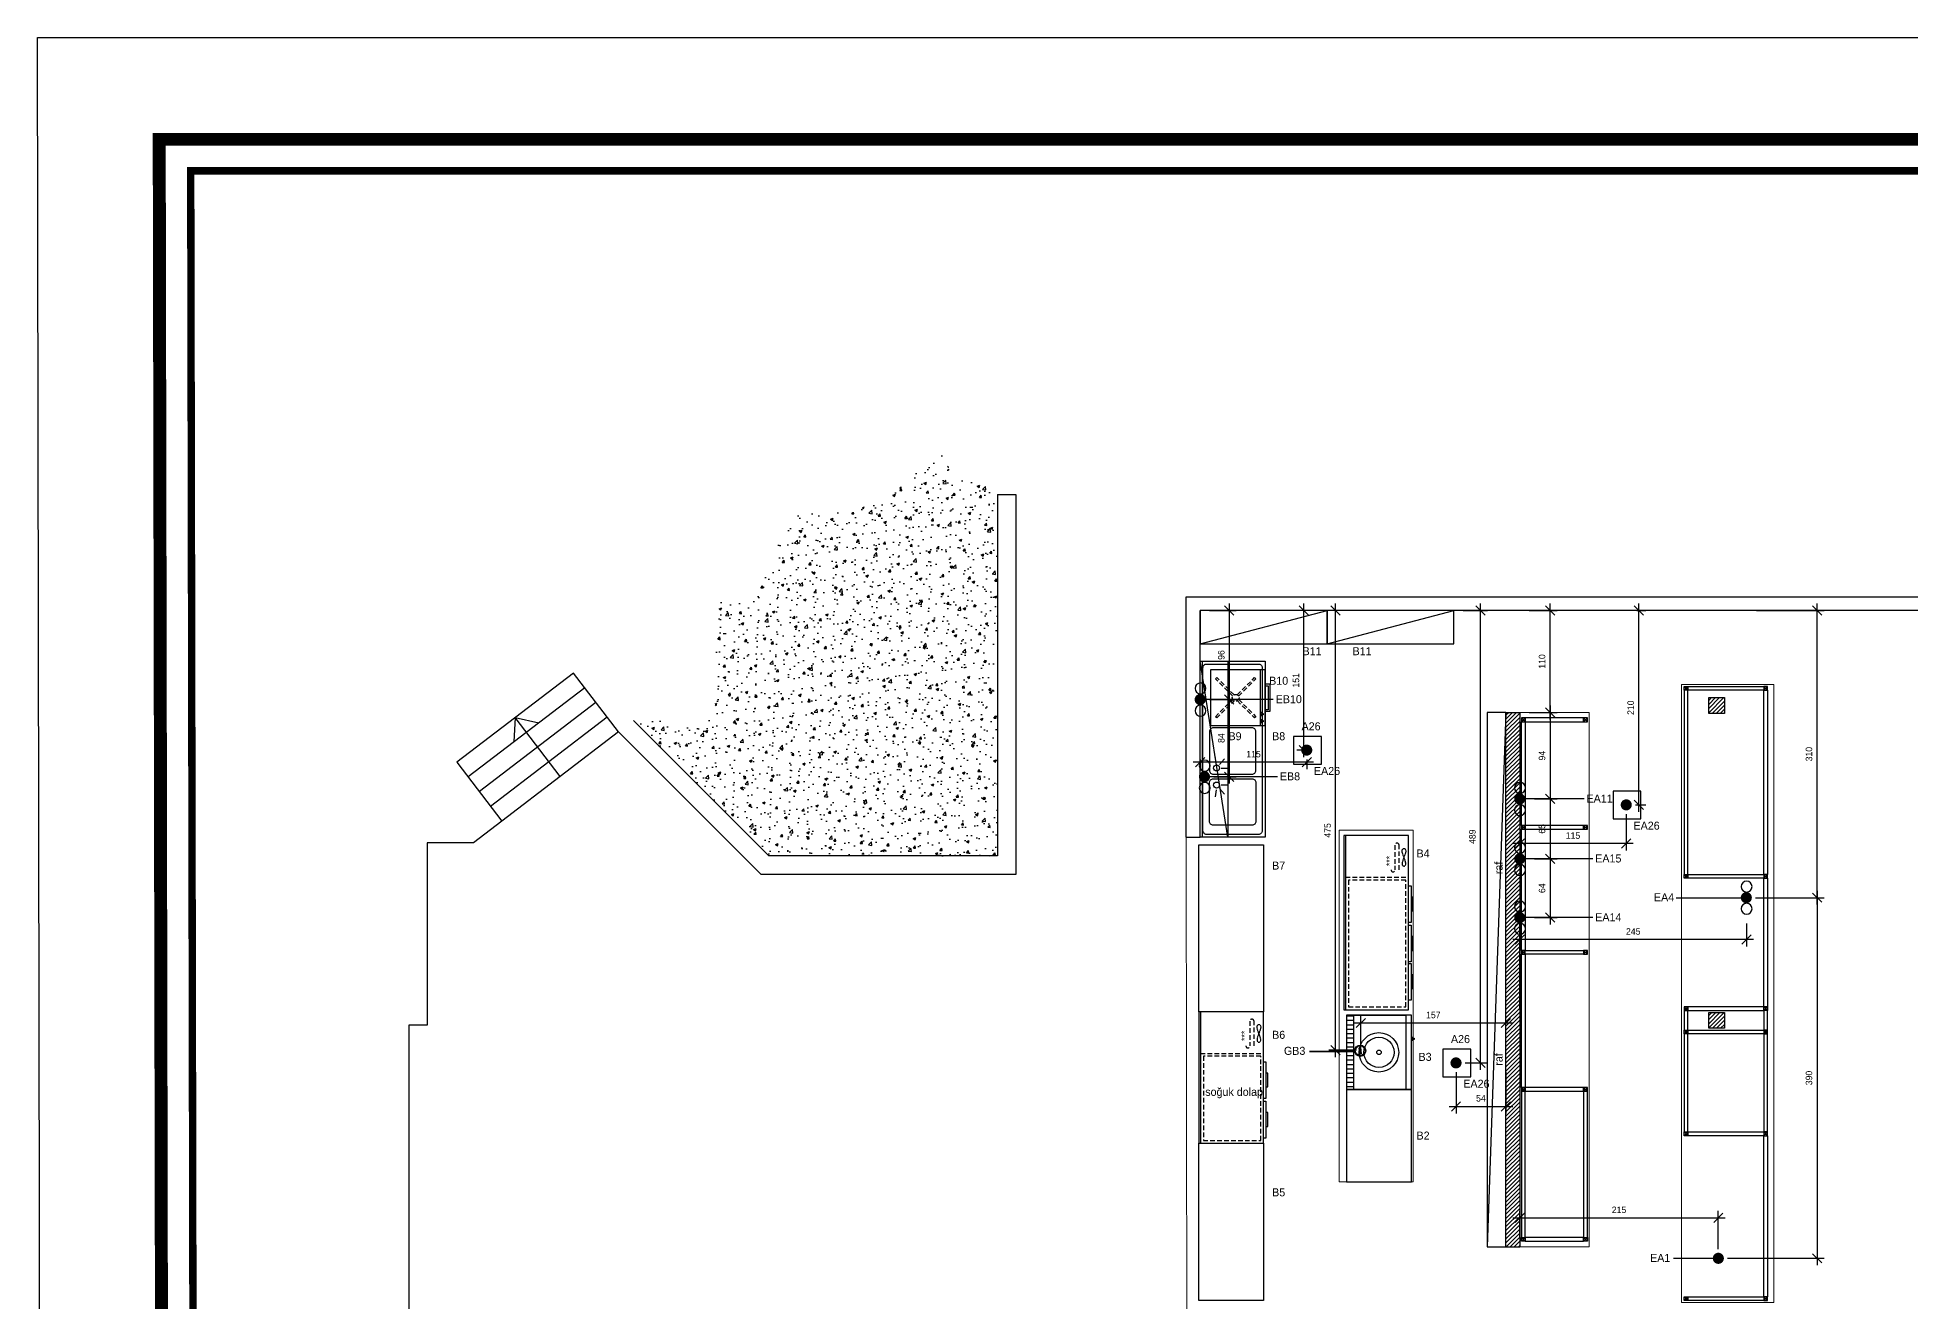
# Model space of a CAD drawing. Header units: centimetres. Extents: x 131563 to 145359, y 24878 to 28066.
# Drawn here: x 142189 to 144211, y 26701 to 28066 of the extents above; entities that cross this region are included whole.
import ezdxf
from ezdxf.enums import TextEntityAlignment as Align

# ---------------------------------------------------------------- set-up
doc = ezdxf.new("R2010")
doc.units = ezdxf.units.CM
doc.header["$LTSCALE"] = 10
doc.header["$MEASUREMENT"] = 0
doc.header["$PDMODE"] = 3
doc.header["$PDSIZE"] = 20
doc.linetypes.add('DASHDOT', pattern=[25.4, 12.7, -6.35, 0, -6.35])
doc.linetypes.add('DASHED', pattern=[0.75, 0.5, -0.25])
for name, color, linetype, lineweight in [('ARK_AHŞAP', 45, 'Continuous', 15), ('Auto-Antet', 7, 'Continuous', 18), ('ELK', 1, 'Continuous', 35), ('GAZ', 200, 'Continuous', 25), ('tefriş', 45, 'Continuous', 18)]:
    doc.layers.add(name, color=color, linetype=linetype, lineweight=lineweight)
for name, color, linetype in [('Kıtc-002 Çizgi', 7, 'Continuous'), ('Kıtc-040 Detay', 7, 'Continuous'), ('LP-DIMENSION_INT_100', 51, 'Continuous'), ('S2000-002 Çizgi', 7, 'Continuous'), ('S2000-008 Rakam', 1, 'Continuous'), ('S2000-019 Su Tes İşaretler', 5, 'Continuous'), ('S2000-024 Gaz Tes İşaretler', 3, 'Continuous'), ('SIH', 4, 'Continuous'), ('SU', 152, 'Continuous'), ('wall', 255, 'Continuous')]:
    doc.layers.add(name, color=color, linetype=linetype)
doc.styles.get("Standard").update_dxf_attribs({"font": 'arial.ttf'})
doc.styles.add('TAKSİM', font='GOTHIC.TTF', dxfattribs={"height": 7})
doc.dimstyles.new('AR_DIM_100', dxfattribs={"dimtxt": 7, "dimasz": 10, "dimexe": 7.5, "dimexo": 10, "dimgap": 5, "dimtad": 1, "dimtoh": 1, "dimdec": 0, "dimrnd": 0.5, "dimzin": 12, "dimdsep": 46, "dimtxsty": 'TAKSİM', "dimblk": 'OBLIQUE', "dimcen": 0.09, "dimdle": 7.5, "dimclrd": 256, "dimclre": 256, "dimclrt": 7, "dimadec": 0, "dimazin": 0, "dimtfac": 1, "dimtdec": 0, "dimtix": 1, "dimtofl": 0, "dimtmove": 0, "dimatfit": 3, "dimldrblk": 'DOT', "dimfxl": 100, "dimfxlon": 1, "dimtolj": 1, "dimtzin": 0, "dimlwd": -1, "dimlwe": -1, "dimarcsym": 0})
pattern_1 = [(45, (10625.8934, 0), (-2.20970869, 2.20970869), [])]

# ---------------------------------------------------------------- blocks, each defined once
blk = doc.blocks.new('A$C14D17327')
at = {"layer": 'Kıtc-002 Çizgi', "color": 1, "elevation": 0}
blk.add_lwpolyline([(0, 4), (4, 4), (4, 0), (0, 0)], close=True, dxfattribs=at)
for points in [[(0, 4), (4, 0)], [(0, 0), (4, 4)]]:
    blk.add_lwpolyline(points, dxfattribs=at)
blk = doc.blocks.new('A$C7E7D3E18')
at = {"layer": 'SIH', "linetype": 'Continuous', "const_width": 6}
blk.add_lwpolyline([(3, 6, 1), (9, 6, 1)], format="xyb", close=True, dxfattribs=at)
blk = doc.blocks.new('A$C6E87713E')
at = {"layer": 'S2000-019 Su Tes İşaretler'}
for centre in [(5.9, 6.3), (29.9, 6.3)]:
    blk.add_circle(centre, 5.89, dxfattribs=at)
blk.add_blockref('A$C7E7D3E18', (11.9, 0))
blk = doc.blocks.new('_Oblique')
at = {"color": 0, "linetype": 'ByBlock', "lineweight": -2}
blk.add_line((-0.5, -0.5), (0.5, 0.5), dxfattribs=at)
blk = doc.blocks.new('*D83')
at = {"transparency": 16777216}
for p, q in [((143904.5, 27227.4), (143904.5, 27188.1)), ((143789.5, 27215.9), (143789.5, 27188.1)), ((143912, 27195.6), (143782, 27195.6))]:
    blk.add_line(p, q, dxfattribs=at)
at = {"layer": 'Defpoints', "color": 0, "transparency": 16777216}
for p in [(143789.5, 27225.9), (143904.5, 27237.4, 0), (143789.5, 27195.6)]:
    blk.add_point(p, dxfattribs=at)
at = {"transparency": 16777216, "xscale": 10, "yscale": 10, "zscale": 10, "rotation": 180}
blk.add_blockref('_Oblique', (143789.5, 27195.6), dxfattribs=at)
at = {"transparency": 16777216, "xscale": 10, "yscale": 10, "zscale": 10}
blk.add_blockref('_Oblique', (143904.5, 27195.6), dxfattribs=at)
at = {"color": 7, "transparency": 16777216, "insert": (143847, 27204.2), "char_height": 7, "attachment_point": 5, "style": 'TAKSİM'}
blk.add_mtext('\\A1;115', dxfattribs=at)
blk = doc.blocks.new('_Dot')
at = {"color": 0, "linetype": 'ByBlock', "lineweight": -2}
blk.add_line((-0.5, 0), (-1, 0), dxfattribs=at)
at = {"color": 0, "linetype": 'ByBlock', "const_width": 0.5}
blk.add_lwpolyline([(-0.25, 0, 1), (0.25, 0, 1)], format="xyb", close=True, dxfattribs=at)
blk = doc.blocks.new('*D84')
at = {"transparency": 16777216}
for p, q in [((143916, 27447.2), (143925.5, 27447.2)), ((143918, 27229.9), (143918, 27454.7)), ((143914.5, 27237.4), (143925.5, 27237.4))]:
    blk.add_line(p, q, dxfattribs=at)
at = {"layer": 'Defpoints', "color": 0, "transparency": 16777216}
for p in [(143906, 27447.2), (143918, 27447.2), (143904.5, 27237.4, 0)]:
    blk.add_point(p, dxfattribs=at)
at = {"transparency": 16777216, "xscale": 10, "yscale": 10, "zscale": 10}
for p, rotation in [((143918, 27447.2), 90), ((143918, 27237.4), 270)]:
    blk.add_blockref('_Oblique', p, dxfattribs=dict(at, rotation=rotation))
at = {"color": 7, "transparency": 16777216, "insert": (143909.3, 27342.3), "char_height": 7, "attachment_point": 5, "rotation": 90, "style": 'TAKSİM'}
blk.add_mtext('\\A1;210', dxfattribs=at)
blk = doc.blocks.new('*D85')
at = {"transparency": 16777216}
for p, q in [((143799.5, 27447.2), (143829.8, 27447.2)), ((143822.3, 27329.7), (143822.3, 27454.7)), ((143799.5, 27337.2), (143829.8, 27337.2))]:
    blk.add_line(p, q, dxfattribs=at)
at = {"layer": 'Defpoints', "color": 0, "transparency": 16777216}
for p in [(143789.5, 27447.2), (143822.3, 27447.2), (143789.5, 27337.2)]:
    blk.add_point(p, dxfattribs=at)
at = {"transparency": 16777216, "xscale": 10, "yscale": 10, "zscale": 10}
for p, rotation in [((143822.3, 27447.2), 90), ((143822.3, 27337.2), 270)]:
    blk.add_blockref('_Oblique', p, dxfattribs=dict(at, rotation=rotation))
at = {"color": 7, "transparency": 16777216, "insert": (143813.6, 27392.2), "char_height": 7, "attachment_point": 5, "rotation": 90, "style": 'TAKSİM'}
blk.add_mtext('\\A1;110', dxfattribs=at)
blk = doc.blocks.new('*D86')
at = {"transparency": 16777216}
for p, q in [((143822.3, 27344.7), (143822.3, 27236.3)), ((143799.5, 27337.2), (143829.8, 27337.2)), ((143805.5, 27243.8), (143829.8, 27243.8))]:
    blk.add_line(p, q, dxfattribs=at)
at = {"layer": 'Defpoints', "color": 0, "transparency": 16777216}
for p in [(143789.5, 27337.2), (143795.5, 27243.8), (143822.3, 27243.8)]:
    blk.add_point(p, dxfattribs=at)
at = {"transparency": 16777216, "xscale": 10, "yscale": 10, "zscale": 10}
for p, rotation in [((143822.3, 27337.2), 90), ((143822.3, 27243.8), 270)]:
    blk.add_blockref('_Oblique', p, dxfattribs=dict(at, rotation=rotation))
at = {"color": 7, "transparency": 16777216, "insert": (143813.6, 27290.5), "char_height": 7, "attachment_point": 5, "rotation": 90, "style": 'TAKSİM'}
blk.add_mtext('\\A1;94', dxfattribs=at)
blk = doc.blocks.new('*D87')
at = {"transparency": 16777216}
for p, q in [((143805.5, 27243.8), (143829.8, 27243.8)), ((143822.3, 27251.3), (143822.3, 27171.7)), ((143805.5, 27179.2), (143829.8, 27179.2))]:
    blk.add_line(p, q, dxfattribs=at)
at = {"layer": 'Defpoints', "color": 0, "transparency": 16777216}
for p in [(143795.5, 27243.8), (143795.5, 27179.2), (143822.3, 27179.2)]:
    blk.add_point(p, dxfattribs=at)
at = {"transparency": 16777216, "xscale": 10, "yscale": 10, "zscale": 10}
for p, rotation in [((143822.3, 27243.8), 90), ((143822.3, 27179.2), 270)]:
    blk.add_blockref('_Oblique', p, dxfattribs=dict(at, rotation=rotation))
at = {"color": 7, "transparency": 16777216, "insert": (143813.6, 27211.5), "char_height": 7, "attachment_point": 5, "rotation": 90, "style": 'TAKSİM'}
blk.add_mtext('\\A1;65', dxfattribs=at)
blk = doc.blocks.new('*D88')
at = {"transparency": 16777216}
for p, q in [((143822.3, 27186.7), (143822.3, 27108.2)), ((143805.5, 27179.2), (143829.8, 27179.2)), ((143805.5, 27115.7), (143829.8, 27115.7))]:
    blk.add_line(p, q, dxfattribs=at)
at = {"layer": 'Defpoints', "color": 0, "transparency": 16777216}
for p in [(143795.5, 27179.2), (143795.5, 27115.7), (143822.3, 27115.7)]:
    blk.add_point(p, dxfattribs=at)
at = {"transparency": 16777216, "xscale": 10, "yscale": 10, "zscale": 10}
for p, rotation in [((143822.3, 27179.2), 90), ((143822.3, 27115.7), 270)]:
    blk.add_blockref('_Oblique', p, dxfattribs=dict(at, rotation=rotation))
at = {"color": 7, "transparency": 16777216, "insert": (143813.6, 27147.4), "char_height": 7, "attachment_point": 5, "rotation": 90, "style": 'TAKSİM'}
blk.add_mtext('\\A1;64', dxfattribs=at)
blk = doc.blocks.new('*D89')
at = {"transparency": 16777216}
for p, q in [((143789.5, 27090.2), (143789.5, 27099.5)), ((144034.4, 27109.3), (144034.4, 27084.5)), ((144041.9, 27092), (143782, 27092))]:
    blk.add_line(p, q, dxfattribs=at)
at = {"layer": 'Defpoints', "color": 0, "transparency": 16777216}
for p in [(144034.4, 27119.3), (143789.5, 27092), (143789.5, 27080.2)]:
    blk.add_point(p, dxfattribs=at)
at = {"transparency": 16777216, "xscale": 10, "yscale": 10, "zscale": 10, "rotation": 180}
blk.add_blockref('_Oblique', (143789.5, 27092), dxfattribs=at)
at = {"transparency": 16777216, "xscale": 10, "yscale": 10, "zscale": 10}
blk.add_blockref('_Oblique', (144034.4, 27092), dxfattribs=at)
at = {"color": 7, "transparency": 16777216, "insert": (143912, 27100.7), "char_height": 7, "attachment_point": 5, "style": 'TAKSİM'}
blk.add_mtext('\\A1;245', dxfattribs=at)
blk = doc.blocks.new('*D90')
at = {"transparency": 16777216}
for p, q in [((143789.5, 26770.2), (143789.5, 26799)), ((144003.9, 26757.8), (144003.9, 26799)), ((143782, 26791.5), (144011.4, 26791.5))]:
    blk.add_line(p, q, dxfattribs=at)
at = {"layer": 'Defpoints', "color": 0, "transparency": 16777216}
for p in [(144003.9, 26791.5), (143789.5, 26760.2), (144003.9, 26747.8)]:
    blk.add_point(p, dxfattribs=at)
at = {"transparency": 16777216, "xscale": 10, "yscale": 10, "zscale": 10, "rotation": 180}
blk.add_blockref('_Oblique', (143789.5, 26791.5), dxfattribs=at)
at = {"transparency": 16777216, "xscale": 10, "yscale": 10, "zscale": 10}
blk.add_blockref('_Oblique', (144003.9, 26791.5), dxfattribs=at)
at = {"color": 7, "transparency": 16777216, "insert": (143896.7, 26800.1), "char_height": 7, "attachment_point": 5, "style": 'TAKSİM'}
blk.add_mtext('\\A1;215', dxfattribs=at)
blk = doc.blocks.new('*D91')
at = {"transparency": 16777216}
for p, q in [((144045.1, 27447.2), (144118, 27447.2)), ((144110.5, 27129.7), (144110.5, 27454.7)), ((144044.1, 27137.2), (144118, 27137.2))]:
    blk.add_line(p, q, dxfattribs=at)
at = {"layer": 'Defpoints', "color": 0, "transparency": 16777216}
for p in [(144035.1, 27447.2), (144110.5, 27447.2), (144034.1, 27137.2)]:
    blk.add_point(p, dxfattribs=at)
at = {"transparency": 16777216, "xscale": 10, "yscale": 10, "zscale": 10}
for p, rotation in [((144110.5, 27447.2), 90), ((144110.5, 27137.2), 270)]:
    blk.add_blockref('_Oblique', p, dxfattribs=dict(at, rotation=rotation))
at = {"color": 7, "transparency": 16777216, "insert": (144101.8, 27292.2), "char_height": 7, "attachment_point": 5, "rotation": 90, "style": 'TAKSİM'}
blk.add_mtext('\\A1;310', dxfattribs=at)
blk = doc.blocks.new('*D92')
at = {"transparency": 16777216}
for p, q in [((144110.5, 27144.7), (144110.5, 26740.3)), ((144044.1, 27137.2), (144118, 27137.2)), ((144013.9, 26747.8), (144118, 26747.8))]:
    blk.add_line(p, q, dxfattribs=at)
at = {"layer": 'Defpoints', "color": 0, "transparency": 16777216}
for p in [(144034.1, 27137.2), (144003.9, 26747.8), (144110.5, 26747.8)]:
    blk.add_point(p, dxfattribs=at)
at = {"transparency": 16777216, "xscale": 10, "yscale": 10, "zscale": 10}
for p, rotation in [((144110.5, 27137.2), 90), ((144110.5, 26747.8), 270)]:
    blk.add_blockref('_Oblique', p, dxfattribs=dict(at, rotation=rotation))
at = {"color": 7, "transparency": 16777216, "insert": (144101.8, 26942.5), "char_height": 7, "attachment_point": 5, "rotation": 90, "style": 'TAKSİM'}
blk.add_mtext('\\A1;390', dxfattribs=at)
blk = doc.blocks.new('A$C6F7D0602')
at = {"layer": 'S2000-002 Çizgi'}
h = blk.add_hatch(dxfattribs=at)
h.set_pattern_fill('ANSI31', color=256, scale=1.5, angle=45, style=0)
h.set_pattern_definition([(90, (-2608.432, -5750.0927), (-4.7625, 9e-16), [])])
h.paths.add_polyline_path([(80, 64.9), (80, 72.9), (0, 72.9), (0, 64.9)])
for points in [[(0, 2.9), (80, 2.9), (80, 72.9), (0, 72.9)], [(0, 64.9), (80, 64.9), (80, 8.9), (0, 8.9)], [(52.9, 2.9), (56.5, 2.9), (56.5, 1.5), (52.9, 1.5)], [(53.8, 1.5), (55.3, 1.5), (55.3, 0), (53.8, 0)]]:
    blk.add_lwpolyline(points, close=True, dxfattribs=at)
for radius in [21.3, 16.3, 2.45]:
    blk.add_circle((40, 37.9), radius, dxfattribs=at)
blk = doc.blocks.new('A$C521B02A0')
at = {"layer": 'S2000-002 Çizgi'}
blk.add_line((6.6, 10), (10.6, 10), dxfattribs=at)
for points in [[(0, 64), (0, 10), (60, 10), (60, 64)], [(0, 64), (0, 5), (60, 5), (60, 64)], [(3, 10), (6.6, 10), (6.6, 8.5), (3, 8.5)], [(4, 8.5), (5.4, 8.5), (5.4, 7.1), (4, 7.1)], [(10.6, 10), (14.3, 10), (14.3, 8.5), (10.6, 8.5)], [(11.6, 8.5), (13.1, 8.5), (13.1, 7.1), (11.6, 7.1)], [(45, 0), (15, 0), (15, 5), (45, 5)], [(43, 2), (17, 2), (17, 5), (43, 5)]]:
    blk.add_lwpolyline(points, close=True, dxfattribs=at)
at = {"layer": 'S2000-002 Çizgi', "linetype": 'DASHED'}
for points in [[(8.1, 57.4), (9.5, 58.8)], [(8.1, 57.4), (26.8, 38.7)], [(9.5, 58.8), (28.2, 40.1)], [(31.9, 40.2), (50.5, 58.8)], [(33.3, 38.8), (51.9, 57.4)], [(50.5, 58.8), (51.9, 57.4)], [(26.7, 35.1), (8.1, 16.4)], [(28.1, 33.6), (9.5, 15)], [(31.8, 33.7), (50.5, 15)], [(33.2, 35.2), (51.9, 16.4)], [(9.5, 15), (8.1, 16.4)], [(50.5, 15), (51.9, 16.4)]]:
    blk.add_lwpolyline(points, dxfattribs=at)
blk.add_circle((30, 36.9), 3.63, dxfattribs=at)
blk = doc.blocks.new('A$C4E492C1D')
at = {"layer": 'S2000-002 Çizgi'}
blk.add_line((142, 72.6), (0, 72.6), dxfattribs=at)
for points in [[(142, 4.6), (142, 74.6), (0, 74.6), (0, 4.6)], [(45.2, 2), (5.6, 2), (5.6, 4.6), (45.2, 4.6)], [(33.1, 2), (18.1, 2), (18.1, 0), (33.1, 0)], [(87.8, 2), (48.2, 2), (48.2, 4.6), (87.8, 4.6)], [(75.7, 2), (60.8, 2), (60.8, 0), (75.7, 0)]]:
    blk.add_lwpolyline(points, close=True, dxfattribs=at)
at = {"layer": 'S2000-002 Çizgi', "linetype": 'DASHED'}
blk.add_lwpolyline([(94, 69.6), (3, 69.6), (3, 7.6), (94, 7.6)], close=True, dxfattribs=at)
blk.add_lwpolyline([(97, 72.6), (97, 4.6)], dxfattribs=at)
for points in [[(131.7, 19.3), (105, 19.3, -1), (105, 23.6)], [(105, 14.9), (131.7, 14.9, 1), (131.7, 19.3)]]:
    blk.add_lwpolyline(points, format="xyb", dxfattribs=at)
at = {"layer": 'S2000-002 Çizgi', "linetype": 'DASHED', "ltscale": 0.1}
blk.add_lwpolyline([(125.6, 7.6), (124.1, 7.8), (122.4, 8.2), (120.5, 8.9), (118.6, 9.6), (116.6, 10.4), (114.8, 11), (113.1, 11.5), (111.6, 11.6), (110.5, 11.5), (109.7, 11), (109.2, 10.4), (109, 9.6), (109.2, 8.9), (109.7, 8.2), (110.5, 7.8), (111.6, 7.6), (113.1, 7.8), (114.8, 8.2), (116.6, 8.9), (118.6, 9.6), (120.5, 10.4), (122.4, 11), (124.1, 11.5), (125.6, 11.6), (126.7, 11.5), (127.5, 11), (128, 10.4), (128.2, 9.6), (128, 8.9), (127.5, 8.2), (126.7, 7.8)], close=True, dxfattribs=at)
at = {"layer": 'S2000-002 Çizgi'}
blk.add_text('***', height=6.76, dxfattribs=at).set_placement((110.4, 21.9))
blk = doc.blocks.new('A$C153D690E')
at = {"layer": 'S2000-002 Çizgi'}
blk.add_line((188, 72.6), (0, 72.6), dxfattribs=at)
for points in [[(188, 4.6), (188, 74.6), (0, 74.6), (0, 4.6)], [(49.9, 2), (10.3, 2), (10.3, 4.6), (49.9, 4.6)], [(37.8, 2), (22.9, 2), (22.9, 0), (37.8, 0)], [(91.2, 2), (51.6, 2), (51.6, 4.6), (91.2, 4.6)], [(79.1, 2), (64.1, 2), (64.1, 0), (79.1, 0)], [(133.8, 2), (94.2, 2), (94.2, 4.6), (133.8, 4.6)], [(121.7, 2), (106.8, 2), (106.8, 0), (121.7, 0)]]:
    blk.add_lwpolyline(points, close=True, dxfattribs=at)
at = {"layer": 'S2000-002 Çizgi', "linetype": 'DASHED'}
blk.add_lwpolyline([(140, 69.6), (3, 69.6), (3, 7.6), (140, 7.6)], close=True, dxfattribs=at)
blk.add_lwpolyline([(143, 72.6), (143, 4.6)], dxfattribs=at)
for points in [[(177.7, 19.3), (151, 19.3, -1), (151, 23.6)], [(151, 14.9), (177.7, 14.9, 1), (177.7, 19.3)]]:
    blk.add_lwpolyline(points, format="xyb", dxfattribs=at)
at = {"layer": 'S2000-002 Çizgi', "linetype": 'DASHED', "ltscale": 0.1}
blk.add_lwpolyline([(171.6, 7.6), (170.1, 7.8), (168.4, 8.2), (166.5, 8.9), (164.6, 9.6), (162.6, 10.4), (160.8, 11), (159.1, 11.5), (157.6, 11.6), (156.5, 11.5), (155.7, 11), (155.2, 10.4), (155, 9.6), (155.2, 8.9), (155.7, 8.2), (156.5, 7.8), (157.6, 7.6), (159.1, 7.8), (160.8, 8.2), (162.6, 8.9), (164.6, 9.6), (166.5, 10.4), (168.4, 11), (170.1, 11.5), (171.6, 11.6), (172.7, 11.5), (173.5, 11), (174, 10.4), (174.2, 9.6), (174, 8.9), (173.5, 8.2), (172.7, 7.8)], close=True, dxfattribs=at)
at = {"layer": 'S2000-002 Çizgi'}
blk.add_text('***', height=6.76, dxfattribs=at).set_placement((155.1, 21.9))
blk = doc.blocks.new('A$C239908C3')
at = {"layer": 'S2000-002 Çizgi'}
for p, q in [((51.3, 52.8), (43.5, 53.9)), ((52.6, 49), (46.5, 43.9)), ((56.5, 47.3), (56.5, 39.4)), ((74.5, 47.3), (74.5, 39.4)), ((78.4, 49), (84.5, 43.9)), ((79.7, 52.8), (87.5, 53.9))]:
    blk.add_line(p, q, dxfattribs=at)
for points in [[(190, 68), (0, 68), (0, 70), (190, 70)], [(190, 0), (0, 0), (0, 70), (190, 70)]]:
    blk.add_lwpolyline(points, close=True, dxfattribs=at)
for points in [[(183, 3), (7, 3, -0.414214), (3, 7), (3, 63, -0.414214), (7, 67), (183, 67, -0.414214), (187, 63), (187, 7, -0.414214)], [(59, 10), (17, 10, -0.414214), (13, 14), (13, 56, -0.414214), (17, 60), (59, 60, -0.414214), (63, 56), (63, 14, -0.414214)], [(72, 10), (114, 10, 0.414214), (118, 14), (118, 56, 0.414214), (114, 60), (72, 60, 0.414214), (68, 56), (68, 14, 0.414214)]]:
    blk.add_lwpolyline(points, format="xyb", close=True, dxfattribs=at)
for centre in [(56.3, 52.3), (74.7, 52.3)]:
    blk.add_circle(centre, 3.19, dxfattribs=at)
blk = doc.blocks.new('A$C45BD7F52')
at = {"layer": 'S2000-024 Gaz Tes İşaretler'}
h = blk.add_hatch(color=256, dxfattribs=at)
h.paths.add_polyline_path([(8, 4, 1), (0, 4, 1)])
h.paths.add_polyline_path([(7.5, 4, 1), (0.5, 4, 1)], flags=16)
for radius in [4, 3.5]:
    blk.add_circle((4, 4), radius, dxfattribs=at)
blk = doc.blocks.new('A$C73223F6F')
at = {"layer": 'GAZ'}
blk.add_hatch(color=256, dxfattribs=at).paths.add_polyline_path([(2.6, 6.8), (2.6, 5.4), (9.4, 5.2), (9.4, 6.6)])
blk.add_lwpolyline([(2.6, 6.8), (9.4, 6.6), (9.4, 5.2), (2.6, 5.4)], close=True, dxfattribs=at)
at = {"layer": 'GAZ', "xscale": 1.499999999995655, "yscale": 1.499999999995655, "zscale": 1.499999999995655, "rotation": 358.3670394844737}
blk.add_blockref('A$C45BD7F52', (-0.2, 0.2), dxfattribs=at)
blk = doc.blocks.new('*D127')
at = {"transparency": 16777216}
for p, q in [((143610.4, 27001.9), (143782, 27001.9)), ((143617.9, 26975.9), (143617.9, 27009.4)), ((143774.5, 26975.9), (143774.5, 27009.4))]:
    blk.add_line(p, q, dxfattribs=at)
at = {"layer": 'Defpoints', "color": 0, "transparency": 16777216}
for p in [(143774.5, 27001.9), (143617.9, 26965.9), (143774.5, 26965.9)]:
    blk.add_point(p, dxfattribs=at)
at = {"transparency": 16777216, "xscale": 10, "yscale": 10, "zscale": 10, "rotation": 180}
blk.add_blockref('_Oblique', (143617.9, 27001.9), dxfattribs=at)
at = {"transparency": 16777216, "xscale": 10, "yscale": 10, "zscale": 10}
blk.add_blockref('_Oblique', (143774.5, 27001.9), dxfattribs=at)
at = {"color": 7, "transparency": 16777216, "insert": (143696.2, 27010.5), "char_height": 7, "attachment_point": 5, "style": 'TAKSİM'}
blk.add_mtext('\\A1;157', dxfattribs=at)
blk = doc.blocks.new('*D128')
at = {"transparency": 16777216}
for p, q in [((143613.1, 27447.2), (143583.2, 27447.2)), ((143590.7, 26965), (143590.7, 27454.7)), ((143613.1, 26972.5), (143583.2, 26972.5))]:
    blk.add_line(p, q, dxfattribs=at)
at = {"layer": 'Defpoints', "color": 0, "transparency": 16777216}
for p in [(143590.7, 27447.2), (143623.1, 27447.2), (143623.1, 26972.5)]:
    blk.add_point(p, dxfattribs=at)
at = {"transparency": 16777216, "xscale": 10, "yscale": 10, "zscale": 10}
for p, rotation in [((143590.7, 27447.2), 90), ((143590.7, 26972.5), 270)]:
    blk.add_blockref('_Oblique', p, dxfattribs=dict(at, rotation=rotation))
at = {"color": 7, "transparency": 16777216, "insert": (143582, 27209.8), "char_height": 7, "attachment_point": 5, "rotation": 90, "style": 'TAKSİM'}
blk.add_mtext('\\A1;475', dxfattribs=at)
blk = doc.blocks.new('*D129')
at = {"transparency": 16777216}
for p, q in [((143454.5, 27447.2), (143483.4, 27447.2)), ((143475.9, 27454.7), (143475.9, 27343.7)), ((143454.5, 27351.2), (143483.4, 27351.2))]:
    blk.add_line(p, q, dxfattribs=at)
at = {"layer": 'Defpoints', "color": 0, "transparency": 16777216}
for p in [(143444.5, 27447.2), (143444.5, 27351.2), (143475.9, 27351.2)]:
    blk.add_point(p, dxfattribs=at)
at = {"transparency": 16777216, "xscale": 10, "yscale": 10, "zscale": 10}
for p, rotation in [((143475.9, 27447.2), 90), ((143475.9, 27351.2), 270)]:
    blk.add_blockref('_Oblique', p, dxfattribs=dict(at, rotation=rotation))
at = {"color": 7, "transparency": 16777216, "insert": (143467.3, 27399.2), "char_height": 7, "attachment_point": 5, "rotation": 90, "style": 'TAKSİM'}
blk.add_mtext('\\A1;96', dxfattribs=at)
blk = doc.blocks.new('*D130')
at = {"transparency": 16777216}
for p, q in [((143454.5, 27351.2), (143483.4, 27351.2)), ((143475.9, 27358.7), (143475.9, 27260.3)), ((143459.1, 27267.8), (143483.4, 27267.8))]:
    blk.add_line(p, q, dxfattribs=at)
at = {"layer": 'Defpoints', "color": 0, "transparency": 16777216}
for p in [(143444.5, 27351.2), (143449.1, 27267.8), (143475.9, 27267.8)]:
    blk.add_point(p, dxfattribs=at)
at = {"transparency": 16777216, "xscale": 10, "yscale": 10, "zscale": 10}
for p, rotation in [((143475.9, 27351.2), 90), ((143475.9, 27267.8), 270)]:
    blk.add_blockref('_Oblique', p, dxfattribs=dict(at, rotation=rotation))
at = {"color": 7, "transparency": 16777216, "insert": (143467.3, 27309.5), "char_height": 7, "attachment_point": 5, "rotation": 90, "style": 'TAKSİM'}
blk.add_mtext('\\A1;84', dxfattribs=at)
blk = doc.blocks.new('*D131')
at = {"transparency": 16777216}
for p, q in [((143556.5, 27447.2), (143549, 27447.2)), ((143556.5, 27289), (143556.5, 27454.7)), ((143556.5, 27296.5), (143549, 27296.5))]:
    blk.add_line(p, q, dxfattribs=at)
at = {"layer": 'Defpoints', "color": 0, "transparency": 16777216}
for p in [(143556.5, 27447.2), (143559.5, 27447.2), (143559.5, 27296.5)]:
    blk.add_point(p, dxfattribs=at)
at = {"transparency": 16777216, "xscale": 10, "yscale": 10, "zscale": 10}
for p, rotation in [((143556.5, 27447.2), 90), ((143556.5, 27296.5), 270)]:
    blk.add_blockref('_Oblique', p, dxfattribs=dict(at, rotation=rotation))
at = {"color": 7, "transparency": 16777216, "insert": (143547.9, 27371.8), "char_height": 7, "attachment_point": 5, "rotation": 90, "style": 'TAKSİM'}
blk.add_mtext('\\A1;151', dxfattribs=at)
blk = doc.blocks.new('*D132')
at = {"transparency": 16777216}
for p, q in [((143567, 27283.5), (143437, 27283.5)), ((143444.5, 27286.5), (143444.5, 27276)), ((143559.5, 27286.5), (143559.5, 27276))]:
    blk.add_line(p, q, dxfattribs=at)
at = {"layer": 'Defpoints', "color": 0, "transparency": 16777216}
for p in [(143444.5, 27296.5), (143444.5, 27283.5), (143559.5, 27296.5)]:
    blk.add_point(p, dxfattribs=at)
at = {"transparency": 16777216, "xscale": 10, "yscale": 10, "zscale": 10, "rotation": 180}
blk.add_blockref('_Oblique', (143444.5, 27283.5), dxfattribs=at)
at = {"transparency": 16777216, "xscale": 10, "yscale": 10, "zscale": 10}
blk.add_blockref('_Oblique', (143559.5, 27283.5), dxfattribs=at)
at = {"color": 7, "transparency": 16777216, "insert": (143502, 27292.1), "char_height": 7, "attachment_point": 5, "style": 'TAKSİM'}
blk.add_mtext('\\A1;115', dxfattribs=at)
blk = doc.blocks.new('*D133')
at = {"transparency": 16777216}
for p, q in [((143720.7, 26948.8), (143720.7, 26904.3)), ((143774.5, 26948.8), (143774.5, 26904.3)), ((143713.2, 26911.8), (143782, 26911.8))]:
    blk.add_line(p, q, dxfattribs=at)
at = {"layer": 'Defpoints', "color": 0, "transparency": 16777216}
for p in [(143720.7, 26958.8), (143774.5, 26958.8), (143774.5, 26911.8)]:
    blk.add_point(p, dxfattribs=at)
at = {"transparency": 16777216, "xscale": 10, "yscale": 10, "zscale": 10, "rotation": 180}
blk.add_blockref('_Oblique', (143720.7, 26911.8), dxfattribs=at)
at = {"transparency": 16777216, "xscale": 10, "yscale": 10, "zscale": 10}
blk.add_blockref('_Oblique', (143774.5, 26911.8), dxfattribs=at)
at = {"color": 7, "transparency": 16777216, "insert": (143747.6, 26920.5), "char_height": 7, "attachment_point": 5, "style": 'TAKSİM'}
blk.add_mtext('\\A1;54', dxfattribs=at)
blk = doc.blocks.new('*D134')
at = {"transparency": 16777216}
for p, q in [((143728.5, 27447.2), (143754.6, 27447.2)), ((143747.1, 26951.3), (143747.1, 27454.7)), ((143730.7, 26958.8), (143754.6, 26958.8))]:
    blk.add_line(p, q, dxfattribs=at)
at = {"layer": 'Defpoints', "color": 0, "transparency": 16777216}
for p in [(143718.5, 27447.2), (143747.1, 27447.2), (143720.7, 26958.8)]:
    blk.add_point(p, dxfattribs=at)
at = {"transparency": 16777216, "xscale": 10, "yscale": 10, "zscale": 10}
for p, rotation in [((143747.1, 27447.2), 90), ((143747.1, 26958.8), 270)]:
    blk.add_blockref('_Oblique', p, dxfattribs=dict(at, rotation=rotation))
at = {"color": 7, "transparency": 16777216, "insert": (143738.4, 27203), "char_height": 7, "attachment_point": 5, "rotation": 90, "style": 'TAKSİM'}
blk.add_mtext('\\A1;489', dxfattribs=at)

msp = doc.modelspace()

# ---------------------------------------------------------------- hatches: boundary and pattern name
at = {"layer": 'LP-DIMENSION_INT_100'}
h = msp.add_hatch(dxfattribs=at)
h.set_pattern_fill('AR-CONC', color=3, scale=4)
h.set_pattern_definition([(50, (14747.94, -0.438), (28.6904073, -2.5100854), [3, -33]), (355, (14747.94, -0.438), (-5.5500533, 30.0876853), [2.4, -26.4]), (100.451444, (14750.332, -0.647), (23.140354, 27.5775996), [2.549608, -28.0456845]), (46.1842, (14747.94, 7.562), (42.689653, -6.620771), [4.5, -49.5]), (96.635635, (14751.5, 7.01), (37.386478, 38.964744), [3.824414, -42.06855]), (351.184164, (14747.94, 7.56), (37.386478, 38.964744), [3.6, -39.6]), (21, (14751.94, 5.562), (23.876282, -16.1047556), [3, -33]), (326, (14751.94, 5.562), (9.732613, 29.006002), [2.4, -26.4]), (71.451445, (14753.93, 4.22), (33.608895, 12.901246), [2.5496076, -28.0456845]), (37.5, (14747.941, -0.438), (0.4863942, 13.31575415), [0, -26.08, 0, -26.8, 0, -26.5]), (7.5, (14747.941, -0.438), (10.5227815, 15.7764685), [0, -15.28, 0, -25.48, 0, -10.1]), (327.5, (14739.021, -0.438), (21.35289745, -0.9021949), [0, -10, 0, -31.2, 0, -41.4]), (317.5, (14735.021, -0.438), (23.3274468, 4.0041993), [0, -13, 0, -20.72, 0, -29.4])])
h.paths.add_polyline_path([(143225.5, 27572.5), (143225.5, 27182.2), (142978.8, 27182.2), (142832.5, 27328.5), (142920.8, 27328.5), (142920.8, 27458.7), (142964.3, 27458.7), (143004.2, 27553.2), (143070.1, 27553.2), (143109.8, 27574.6), (143172.9, 27623.5), (143172.9, 27590.6), (143207.4, 27590.6)])
h = msp.add_hatch(dxfattribs=at)
h.set_pattern_fill('ANSI31', color=252, scale=25)
h.set_pattern_definition(pattern_1)
h.paths.add_polyline_path([(144010.5, 26690.2), (143990.5, 26690.2), (143990.5, 26673.2), (144010.5, 26673.2)])
h.paths.add_polyline_path([(144010.5, 27013.2), (143993.5, 27013.2), (143993.5, 26996.2), (144010.5, 26996.2)])
h.paths.add_polyline_path([(144010.5, 27353.2), (143993.5, 27353.2), (143993.5, 27336.2), (144010.5, 27336.2)])
h = msp.add_hatch(dxfattribs=at)
h.set_pattern_fill('ANSI31', color=252, scale=25)
h.set_pattern_definition(pattern_1)
h.paths.add_polyline_path([(143789.5, 27337.2), (143774.5, 27337.2), (143774.5, 26760.2), (143789.5, 26760.2)])

# ---------------------------------------------------------------- linework, layer by layer
for p, q in [((143429.5, 27202.5), (143429.5, 27462.2)), ((143444.5, 27202.5), (143444.5, 27447.2)), ((143474.5, 27202.5), (143444.5, 27392.5)), ((143774.5, 27337.2), (143754.5, 26760.2)), ((143429.5, 27202.5), (143444.5, 27202.5))]:
    msp.add_line(p, q)
for points in [[(142189.1, 28066), (145353.5, 28066), (145359, 24878.1), (142194.7, 24878.1)], [(143444.5, 27392.5), (143474.5, 27392.5), (143474.5, 27202.5), (143444.5, 27202.5)], [(143774.5, 27337.2), (143754.5, 27337.2), (143754.5, 26760.2), (143774.5, 26760.2)], [(143575.4, 27281.3), (143575.4, 27311.3), (143545.4, 27311.3), (143545.4, 27281.3)], [(143442.9, 27194.1), (143512.9, 27194.1), (143512.9, 27014.1), (143442.9, 27014.1)], [(143736.6, 26943.6), (143736.6, 26973.6), (143706.6, 26973.6), (143706.6, 26943.6)], [(143602.5, 26830.2), (143672.5, 26830.2), (143672.5, 26930.2), (143602.5, 26930.2)], [(143442.9, 26872.1), (143512.9, 26872.1), (143512.9, 26702.1), (143442.9, 26702.1)]]:
    msp.add_lwpolyline(points, close=True)
at = {"elevation": 0}
msp.add_lwpolyline([(143920.4, 27222.2), (143920.4, 27252.2), (143890.4, 27252.2), (143890.4, 27222.2)], close=True, dxfattribs=at)
at = {"layer": 'ARK_AHŞAP'}
for points in [[(143964, 27367.2), (144064, 27367.2), (144064, 26700.2), (143964, 26700.2)], [(143789.5, 26760.2), (143864.5, 26760.2), (143864.5, 27337.2), (143789.5, 27337.2)], [(143594.5, 26830.2), (143674.5, 26830.2), (143674.5, 27210.2), (143594.5, 27210.2)]]:
    msp.add_lwpolyline(points, close=True, dxfattribs=at)
at = {"layer": 'Auto-Antet', "linetype": 'Continuous'}
msp.add_lwpolyline([(142194.7, 24878.1), (145359, 24878.1), (145353.5, 28066), (142189.1, 28066)], close=True, dxfattribs=at)
at = {"layer": 'Auto-Antet', "color": 1}
for points, const_width in [([(145243.5, 27956), (142320.6, 27956), (142326.2, 24988.1), (145249, 24988.1)], 14), ([(145209.5, 27922), (142354.6, 27922), (142360.2, 25022.1), (145215, 25022.1)], 8)]:
    msp.add_lwpolyline(points, close=True, dxfattribs=dict(at, const_width=const_width))
at = {"layer": 'ELK', "color": 3}
msp.add_line((143611.2, 26971.1), (143562.4, 26971.1), dxfattribs=at)
at = {"layer": 'Kıtc-002 Çizgi', "color": 1}
for points in [[(144053, 27361.2), (143971, 27361.2), (143971, 27365.2), (144053, 27365.2)], [(143971, 27361.2), (143967, 27361.2), (143967, 27162.2), (143971, 27162.2)], [(144053, 27361.2), (144057, 27361.2), (144057, 27162.2), (144053, 27162.2)], [(143795.5, 27215.2), (143791.5, 27215.2), (143791.5, 27327.2), (143795.5, 27327.2)], [(143795.5, 27327.2), (143858.5, 27327.2), (143858.5, 27331.2), (143795.5, 27331.2)], [(143795.5, 27080.2), (143791.5, 27080.2), (143791.5, 27211.2), (143795.5, 27211.2)], [(143795.5, 27211.2), (143858.5, 27211.2), (143858.5, 27215.2), (143795.5, 27215.2)], [(143971, 27162.2), (144053, 27162.2), (144053, 27158.2), (143971, 27158.2)], [(144053, 27158.2), (144057, 27158.2), (144057, 27019.2), (144053, 27019.2)], [(143795.5, 27080.2), (143858.5, 27080.2), (143858.5, 27076.2), (143795.5, 27076.2)], [(143795.5, 26932.2), (143791.5, 26932.2), (143791.5, 27076.2), (143795.5, 27076.2)], [(144053, 27019.2), (143971, 27019.2), (143971, 27015.2), (144053, 27015.2)], [(143971, 27015.2), (143967, 27015.2), (143967, 26994.2), (143971, 26994.2)], [(144053, 26994.2), (144057, 26994.2), (144057, 27015.2), (144053, 27015.2)], [(143967, 26884.2), (143971, 26884.2), (143971, 26990.2), (143967, 26990.2)], [(143971, 26994.2), (144053, 26994.2), (144053, 26990.2), (143971, 26990.2)], [(144057, 26990.2), (144053, 26990.2), (144053, 26884.2), (144057, 26884.2)], [(143795.5, 26928.2), (143791.5, 26928.2), (143791.5, 26770.2), (143795.5, 26770.2)], [(143795.5, 26928.2), (143858.5, 26928.2), (143858.5, 26932.2), (143795.5, 26932.2)], [(143858.5, 26770.2), (143862.5, 26770.2), (143862.5, 26928.2), (143858.5, 26928.2)], [(144053, 26880.2), (143971, 26880.2), (143971, 26884.2), (144053, 26884.2)], [(144053, 26880.2), (144057, 26880.2), (144057, 26706.2), (144053, 26706.2)], [(143795.5, 26766.2), (143858.5, 26766.2), (143858.5, 26770.2), (143795.5, 26770.2)], [(144053, 26702.2), (143971, 26702.2), (143971, 26706.2), (144053, 26706.2)]]:
    msp.add_lwpolyline(points, close=True, dxfattribs=at)
at = {"layer": 'LP-DIMENSION_INT_100', "color": 2}
msp.add_line((143789.5, 27018.3), (143789.5, 27114.3), dxfattribs=at)
at = {"layer": 'S2000-002 Çizgi'}
for p, q in [((143429.5, 27462.2), (144367.5, 27462.2)), ((144367.5, 27447.2), (143444.5, 27447.2)), ((143444.5, 27411.2), (143581.5, 27447.2)), ((143581.5, 27411.2), (143718.5, 27447.2)), ((143774.5, 26760.2), (143774.5, 27337.2)), ((143774.5, 27337.2), (143789.5, 27337.2)), ((143789.5, 27337.2), (143789.5, 26760.2)), ((143774.5, 26760.2), (143789.5, 26760.2))]:
    msp.add_line(p, q, dxfattribs=at)
for points in [[(143444.5, 27411.2), (143581.5, 27411.2), (143581.5, 27447.2), (143444.5, 27447.2)], [(143581.5, 27411.2), (143718.5, 27411.2), (143718.5, 27447.2), (143581.5, 27447.2)], [(143993.5, 27353.2), (144010.5, 27353.2), (144010.5, 27336.2), (143993.5, 27336.2)], [(143993.5, 27013.2), (144010.5, 27013.2), (144010.5, 26996.2), (143993.5, 26996.2)]]:
    msp.add_lwpolyline(points, close=True, dxfattribs=at)
at = {"layer": 'S2000-008 Rakam'}
for p, q in [((143225.5, 27572.5), (143225.5, 27182.2)), ((143225.5, 27572.5), (143245.5, 27572.5)), ((142816.4, 27316.2), (142767.8, 27379.7)), ((142978.8, 27182.2), (142832.5, 27328.5)), ((142816.4, 27316.2), (142690.6, 27219.9)), ((142970.5, 27162.2), (142816.4, 27316.2)), ((142642, 27283.4), (142690.6, 27219.9)), ((142690.6, 27219.9), (142660, 27196.5)), ((142660, 27196.5), (142610, 27196.5)), ((142610, 27196.5), (142610, 26999.5)), ((143225.5, 27182.2), (142978.8, 27182.2)), ((142610, 26999.5), (142590, 26999.5)), ((142590, 26999.5), (142590, 26242.5))]:
    msp.add_line(p, q, dxfattribs=at)
for points in [[(143245.5, 27572.5), (143245.5, 27162.2), (142970.5, 27162.2)], [(142767.8, 27379.7), (142642, 27283.4)], [(142780, 27363.9), (142654.1, 27267.5)], [(142792.1, 27348), (142666.3, 27251.7)], [(142804.3, 27332.1), (142678.4, 27235.8)], [(142753.5, 27268.1), (142704.9, 27331.6), (142703.5, 27305.3)], [(142753.5, 27268.1), (142704.9, 27331.6), (142730.6, 27326.1)]]:
    msp.add_lwpolyline(points, dxfattribs=at)
at = {"layer": 'SU'}
for p, q in [((143523.4, 27351.2), (143444.5, 27351.2)), ((143528, 27267.8), (143449.1, 27267.8)), ((143859, 27243.8), (143789.5, 27243.8)), ((143868.4, 27179.2), (143789.5, 27179.2)), ((143958.3, 27137.2), (144034.1, 27137.2)), ((143868.4, 27115.7), (143789.5, 27115.7)), ((143955.5, 26747.8), (144003.9, 26747.8))]:
    msp.add_line(p, q, dxfattribs=at)
at = {"layer": 'tefriş'}
msp.add_line((143429.5, 27202.5), (143429.9, 26658), dxfattribs=at)

# ---------------------------------------------------------------- block references
for p in [(143553.5, 27290.5), (143898.5, 27231.4, 0), (143714.7, 26952.8)]:
    msp.add_blockref('A$C7E7D3E18', p)
at = {"rotation": 89.99999999999999}
msp.add_blockref('A$C7E7D3E18', (144009.9, 26741.8), dxfattribs=at)
at = {"layer": 'ARK_AHŞAP', "rotation": 89.99999999999999}
msp.add_blockref('A$C6F7D0602', (143675.4, 26930.2), dxfattribs=at)
at = {"layer": 'GAZ', "color": 3, "rotation": 278.4543032596013}
msp.add_blockref('A$C73223F6F', (143610.4, 26976.9), dxfattribs=at)
at = {"layer": 'Kıtc-002 Çizgi', "color": 1, "rotation": 180}
msp.add_blockref('A$C14D17327', (144057, 27019.2, 0), dxfattribs=at)
at = {"layer": 'Kıtc-040 Detay'}
for p in [(143967, 27361.2, 0), (143967, 27158.2, 0), (143967, 26990.2, 0), (143967, 26880.2, 0), (143967, 26702.2, 0)]:
    msp.add_blockref('A$C14D17327', p, dxfattribs=at)
at = {"layer": 'Kıtc-040 Detay', "xscale": -1}
for p in [(144057, 27361.2, 0), (143795.5, 27327.2, 0), (143862.5, 27327.2, 0), (143795.5, 27211.2, 0), (143862.5, 27211.2, 0), (144057, 27158.2, 0), (143795.5, 27076.2, 0), (143862.5, 27076.2, 0), (144057, 26990.2, 0), (143795.5, 26928.2, 0), (143862.5, 26928.2, 0), (144057, 26880.2, 0), (144057, 26702.2, 0)]:
    msp.add_blockref('A$C14D17327', p, dxfattribs=at)
at = {"layer": 'Kıtc-040 Detay', "xscale": -1, "rotation": 180}
msp.add_blockref('A$C14D17327', (143967, 27019.2, 0), dxfattribs=at)
at = {"layer": 'Kıtc-040 Detay', "rotation": 180}
for p in [(143795.5, 26770.2, 0), (143862.5, 26770.2, 0)]:
    msp.add_blockref('A$C14D17327', p, dxfattribs=at)
at = {"layer": 'S2000-002 Çizgi'}
for name, p, rotation in [('A$C239908C3', (143514.5, 27202.5), 90), ('A$C521B02A0', (143519.7, 27323.1), 89.99999999999999), ('A$C153D690E', (143674.1, 27016.2), 90), ('A$C4E492C1D', (143517.5, 26872.1), 90)]:
    msp.add_blockref(name, p, dxfattribs=dict(at, rotation=rotation))
at = {"layer": 'wall', "color": 0, "linetype": 'DASHDOT', "xscale": -1, "rotation": 270}
for p in [(143438.5, 27333.2), (143443.1, 27249.8), (143783.5, 27225.9), (143783.5, 27161.2), (144028.1, 27119.3), (143783.5, 27097.7)]:
    msp.add_blockref('A$C6E87713E', p, dxfattribs=at)

# ---------------------------------------------------------------- texts
at = {"style": 'TAKSİM'}
for s, p in [('B11', (143565.3, 27399)), ('B11', (143619.3, 27399)), ('B10', (143529.2, 27367.1)), ('A26', (143564.2, 27317.9)), ('B9', (143482.1, 27307.2)), ('B8', (143529.2, 27307.2)), ('B4', (143685.1, 27180.6)), ('B7', (143529.2, 27167.5)), ('B6', (143529.2, 26984.8)), ('A26', (143725.5, 26980.2)), ('B3', (143687.3, 26961)), ('soğuk dolap', (143481.1, 26923.2)), ('B2', (143685.1, 26876)), ('B5', (143529.2, 26814.7))]:
    msp.add_text(s, height=8.64, dxfattribs=at).set_placement(p, align=Align.CENTER)
for p in [(143771, 27169.3), (143771, 26962.5)]:
    msp.add_text('raf', height=8.64, rotation=90, dxfattribs=at).set_placement(p, align=Align.CENTER)
at = {"layer": 'ELK', "color": 3, "style": 'TAKSİM'}
msp.add_text('GB3', height=8.64, dxfattribs=at).set_placement((143534.9, 26967.5))
at = {"layer": 'SU', "style": 'TAKSİM'}
for s, p in [('EB10', (143526, 27347.2)), ('EB8', (143530.5, 27263.9)), ('EA26', (143567.3, 27269.7, 0)), ('EA11', (143861.6, 27239.9)), ('EA26', (143912.3, 27210.6)), ('EA15', (143871, 27175.2)), ('EA4', (143934.4, 27133.3)), ('EA14', (143871, 27111.8)), ('EA26', (143728.6, 26932, 0)), ('EA1', (143930.2, 26743.9))]:
    msp.add_text(s, height=8.64, dxfattribs=at).set_placement(p)

# ---------------------------------------------------------------- dimensions: what is measured, and where the dimension line sits
for base, p1, p2, picture, middle in [((143475.9, 27351.2), (143444.5, 27447.2), (143444.5, 27351.2), '*D129', (143467.3, 27399.2)), ((143556.5, 27447.2), (143559.5, 27296.5), (143559.5, 27447.2), '*D131', (143547.9, 27371.8)), ((143590.7, 27447.2), (143623.1, 26972.5), (143623.1, 27447.2), '*D128', (143582, 27209.8)), ((143747.1, 27447.2), (143720.7, 26958.8), (143718.5, 27447.2), '*D134', (143738.4, 27203)), ((143822.3, 27447.2), (143789.5, 27337.2), (143789.5, 27447.2), '*D85', (143813.6, 27392.2)), ((143918, 27447.2), (143904.5, 27237.4, 0), (143906, 27447.2), '*D84', (143909.3, 27342.3)), ((144110.5, 27447.2), (144034.1, 27137.2), (144035.1, 27447.2), '*D91', (144101.8, 27292.2))]:
    dim = msp.add_linear_dim(base=base, p1=p1, p2=p2, angle=90, dimstyle='AR_DIM_100')
    dim.commit()
    dim.dimension.update_dxf_attribs({"geometry": picture, "text_midpoint": middle})
for base, p1, p2, picture, middle in [((143475.9, 27267.8), (143444.5, 27351.2), (143449.1, 27267.8), '*D130', (143467.3, 27309.5)), ((143822.3, 27243.8), (143789.5, 27337.2), (143795.5, 27243.8), '*D86', (143813.6, 27290.5)), ((143822.3, 27179.2), (143795.5, 27243.8), (143795.5, 27179.2), '*D87', (143813.6, 27211.5)), ((143822.2698, 27115.6915), (143795.5038, 27179.1529), (143795.5038, 27115.6915), '*D88', (143813.5937, 27147.4222)), ((144110.5, 26747.8), (144034.1, 27137.2), (144003.9, 26747.8), '*D92', (144101.8, 26942.5))]:
    dim = msp.add_linear_dim(base=base, p1=p1, p2=p2, angle=90, dimstyle='AR_DIM_100', override={"dimtmove": 1})
    dim.commit()
    dim.dimension.update_dxf_attribs({"geometry": picture, "text_midpoint": middle})
for base, p1, p2, picture, middle in [((143444.5, 27283.5), (143559.5, 27296.5), (143444.5, 27296.5), '*D132', (143502, 27292.1)), ((143789.5, 27195.6), (143904.5, 27237.4, 0), (143789.5, 27225.9), '*D83', (143847, 27204.2)), ((143789.5, 27092), (144034.4, 27119.3), (143789.5, 27080.2), '*D89', (143912, 27100.7)), ((143774.5, 27001.9), (143617.9, 26965.9), (143774.5, 26965.9), '*D127', (143696.2, 27010.5)), ((143774.5, 26911.8), (143720.7, 26958.8), (143774.5, 26958.8), '*D133', (143747.6, 26920.5)), ((144003.9, 26791.5), (143789.5, 26760.2), (144003.9, 26747.8), '*D90', (143896.7, 26800.1))]:
    dim = msp.add_linear_dim(base=base, p1=p1, p2=p2, dimstyle='AR_DIM_100')
    dim.commit()
    dim.dimension.update_dxf_attribs({"geometry": picture, "text_midpoint": middle})

doc.saveas('drawing.dxf')
